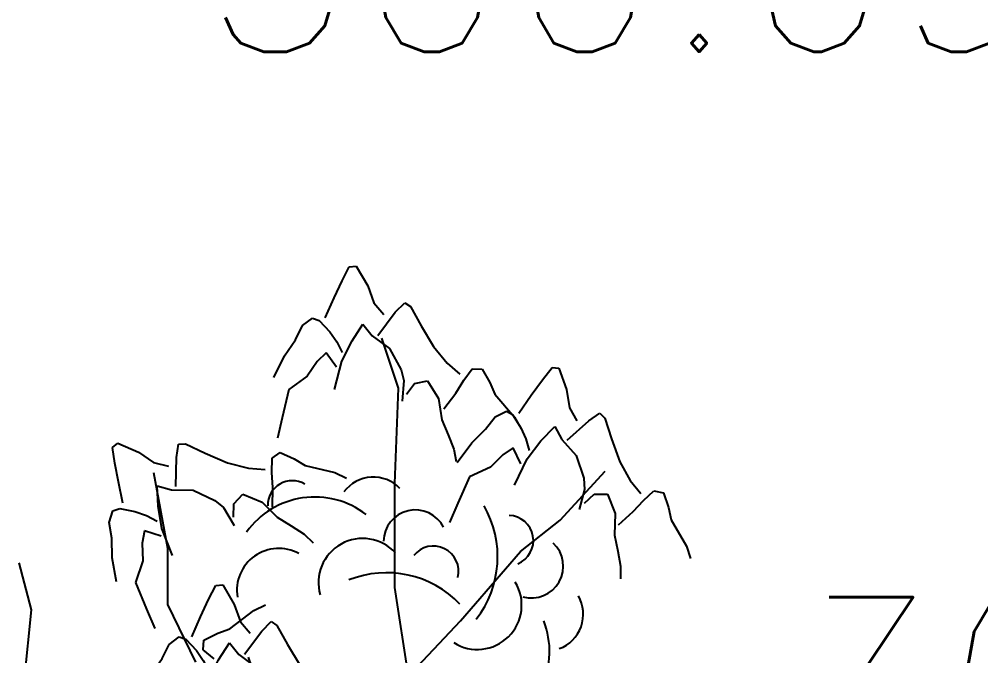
# Model space of a CAD drawing. Header units: millimetres. Extents: x 524954 to 526204, y 9523489 to 9524010.
# Drawn here: x 525991.88 to 525997.22, y 9523791.51 to 9523795.05 of the extents above; entities that cross this region are included whole.
import ezdxf
from ezdxf.enums import TextEntityAlignment as Align

# ---------------------------------------------------------------- set-up
doc = ezdxf.new("R2010")
doc.units = ezdxf.units.MM
doc.header["$PDMODE"] = 32
doc.header["$PDSIZE"] = 0.5
doc.linetypes.add('ACAD_ISO12W100', pattern=[21, 12, -3, 0, -3, 0, -3])
for name, color, linetype in [('Arbre', 34, 'ACAD_ISO12W100'), ('TopoAlt', 3, 'Continuous'), ('TOPOJIS', 7, 'Continuous')]:
    doc.layers.add(name, color=color, linetype=linetype)
doc.styles.add('Simplex 1.0', font='Simplex.shx', dxfattribs={"width": 0.99, "height": 1})

# ---------------------------------------------------------------- blocks, each defined once
blk = doc.blocks.new('TCPOINT M')
at = {"color": 0}
blk.add_point((0, 0), dxfattribs=at)
at = {"layer": 'TopoAlt', "style": 'Simplex 1.0', "width": 0.99}
blk.add_attdef('ALT', (0.15, 0.15), '', height=1, dxfattribs=at)
blk = doc.blocks.new('v088')
at = {"color": 3, "linetype": 'Continuous'}
for p, q in [((-0.0239, 12.3184), (0.0161, 12.3965)), ((0.0161, 12.3965), (0.0546, 12.3999)), ((0.0546, 12.3999), (0.1184, 12.2906)), ((-0.0686, 12.2238), (-0.0239, 12.3184)), ((0.1184, 12.2906), (0.1522, 12.1952)), ((-0.1179, 12.1126), (-0.0686, 12.2238)), ((0.1522, 12.1952), (0.2074, 12.1313)), ((0.2717, 12.1435), (0.3242, 12.1966)), ((0.3242, 12.1966), (0.3557, 12.1751)), ((0.1746, 12.0155), (0.2717, 12.1435)), ((0.3557, 12.1751), (0.415, 12.0689)), ((-0.2428, 12.0693), (-0.1881, 12.111)), ((-0.1881, 12.111), (-0.1505, 12.0986)), ((-0.1505, 12.0986), (-0.0915, 12.0354)), ((0.0317, 11.9844), (0.0922, 12.0781)), ((0.0922, 12.0781), (0.1437, 12.0135)), ((-0.2828, 11.9912), (-0.2428, 12.0693)), ((-0.0915, 12.0354), (-0.0536, 11.98)), ((0.415, 12.0689), (0.4841, 11.9528)), ((-0.344, 11.9013), (-0.2828, 11.9912)), ((-0.0536, 11.98), (-0.0225, 11.9193)), ((-0.0252, 11.8718), (0.0317, 11.9844)), ((0.1437, 12.0135), (0.2395, 11.9416)), ((-0.1123, 11.9179), (-0.1618, 11.8694)), ((-0.0542, 11.8389), (-0.1123, 11.9179)), ((0.2395, 11.9416), (0.3048, 11.8248)), ((0.4841, 11.9528), (0.5601, 11.8616)), ((-0.4033, 11.7804), (-0.344, 11.9013)), ((-0.1618, 11.8694), (-0.2169, 11.7884)), ((-0.066, 11.7153), (-0.0252, 11.8718)), ((0.5601, 11.8616), (0.6304, 11.8005)), ((0.3048, 11.8248), (0.32, 11.7651)), ((0.6527, 11.7656), (0.6994, 11.8293)), ((0.6994, 11.8293), (0.7544, 11.828)), ((0.7544, 11.828), (0.796, 11.7537)), ((1.0886, 11.7676), (1.1424, 11.8368)), ((1.1424, 11.8368), (1.1809, 11.833)), ((1.1809, 11.833), (1.2232, 11.7138)), ((-0.2169, 11.7884), (-0.3202, 11.714)), ((0.32, 11.7651), (0.3106, 11.6498)), ((0.378, 11.7487), (0.4498, 11.7623)), ((0.4498, 11.7623), (0.5114, 11.6644)), ((0.6075, 11.6944), (0.6527, 11.7656)), ((0.796, 11.7537), (0.824, 11.6885)), ((1.027, 11.683), (1.0886, 11.7676)), ((-0.3202, 11.714), (-0.3572, 11.5582)), ((0.3344, 11.6895), (0.378, 11.7487)), ((1.2232, 11.7138), (1.2386, 11.6137)), ((0.5114, 11.6644), (0.5299, 11.5465)), ((0.5418, 11.6075), (0.6075, 11.6944)), ((0.824, 11.6885), (0.9344, 11.5607)), ((0.9578, 11.583), (1.027, 11.683)), ((0.827, 11.5637), (0.8886, 11.5945)), ((0.8886, 11.5945), (0.9232, 11.5753)), ((1.2386, 11.6137), (1.2809, 11.5407)), ((-0.3572, 11.5582), (-0.3824, 11.4437)), ((0.5299, 11.5465), (0.5653, 11.4632)), ((0.7732, 11.4945), (0.827, 11.5637)), ((0.9232, 11.5753), (0.9693, 11.5022)), ((0.9344, 11.5607), (0.97, 11.497)), ((1.2271, 11.433), (1.3463, 11.5407)), ((1.3463, 11.5407), (1.4079, 11.583)), ((1.4079, 11.583), (1.4348, 11.556)), ((1.4348, 11.556), (1.4733, 11.4406)), ((0.6962, 11.4176), (0.7732, 11.4945)), ((0.9693, 11.5022), (0.9963, 11.4406)), ((1.0809, 11.4291), (1.1578, 11.5099)), ((1.1578, 11.5099), (1.1963, 11.4368)), ((0.5653, 11.4632), (0.5962, 11.3829)), ((0.9963, 11.4406), (1.0155, 11.3753)), ((1.004, 11.3291), (1.0809, 11.4291)), ((1.1963, 11.4368), (1.2771, 11.3483)), ((1.4733, 11.4406), (1.5194, 11.3137)), ((-1.2987, 11.3921), (-1.2695, 11.4174)), ((-1.2853, 11.3054), (-1.2987, 11.3921)), ((-1.2695, 11.4174), (-1.1537, 11.3664)), ((-0.9434, 11.3371), (-0.9319, 11.4109)), ((-0.9319, 11.4109), (-0.8938, 11.412)), ((-0.8938, 11.412), (-0.7835, 11.3608)), ((0.5962, 11.3829), (0.6091, 11.3149)), ((0.6155, 11.3099), (0.6962, 11.4176)), ((0.927, 11.3906), (0.8693, 11.3522)), ((0.9693, 11.3022), (0.927, 11.3906)), ((-1.1537, 11.3664), (-1.0704, 11.3089)), ((-0.9469, 11.1764), (-0.9434, 11.3371)), ((-0.7835, 11.3608), (-0.6595, 11.3072)), ((-0.4131, 11.2545), (-0.4126, 11.3334)), ((-0.4126, 11.3334), (-0.3673, 11.3647)), ((-0.3673, 11.3647), (-0.2901, 11.3288)), ((-0.2901, 11.3288), (-0.2291, 11.2925)), ((0.8693, 11.3522), (0.8001, 11.2829)), ((0.9347, 11.1829), (1.004, 11.3291)), ((1.2771, 11.3483), (1.3194, 11.2214)), ((-1.266, 11.2026), (-1.2853, 11.3054)), ((-1.0704, 11.3089), (-0.9882, 11.2895)), ((-0.6595, 11.3072), (-0.5444, 11.2779)), ((-0.5444, 11.2779), (-0.4516, 11.2697)), ((-0.2291, 11.2925), (-0.0648, 11.2537)), ((0.8001, 11.2829), (0.6847, 11.2291)), ((1.5194, 11.3137), (1.5771, 11.2099)), ((-0.4079, 11.1703), (-0.4131, 11.2545)), ((-0.0648, 11.2537), (0.0014, 11.223)), ((0.6847, 11.2291), (0.6193, 11.0829)), ((1.3194, 11.2214), (1.3232, 11.1598)), ((-1.2408, 11.0836), (-1.266, 11.2026)), ((-1.0503, 11.1789), (-0.9708, 11.1567)), ((-1.0444, 11.0675), (-1.0503, 11.1789)), ((-0.4102, 11.0614), (-0.4079, 11.1703)), ((1.5771, 11.2099), (1.6348, 11.1368)), ((-0.9708, 11.1567), (-0.851, 11.1547)), ((-0.851, 11.1547), (-0.7296, 11.0984)), ((-0.6257, 11.0796), (-0.5755, 11.1328)), ((-0.5755, 11.1328), (-0.4682, 11.0896)), ((1.3232, 11.1598), (1.2925, 11.0483)), ((1.3232, 11.0829), (1.3771, 11.1329)), ((1.3771, 11.1329), (1.4502, 11.1329)), ((1.4502, 11.1329), (1.4925, 11.0252)), ((1.6502, 11.0983), (1.7079, 11.1522)), ((1.7079, 11.1522), (1.7617, 11.1406)), ((1.7617, 11.1406), (1.7887, 11.0598)), ((-1.0245, 10.9429), (-1.0444, 11.0675)), ((-0.7296, 11.0984), (-0.6822, 11.0589)), ((-0.6822, 11.0589), (-0.6222, 10.96)), ((-0.6263, 11.0061), (-0.6257, 11.0796)), ((-0.4682, 11.0896), (-0.3841, 11.005)), ((0.6193, 11.0829), (0.5731, 10.9752)), ((1.5925, 11.0368), (1.6502, 11.0983)), ((1.7887, 11.0598), (1.8041, 10.9906)), ((-1.3166, 10.9752), (-1.2967, 11.0411)), ((-1.2967, 11.0411), (-1.2589, 11.0531)), ((-1.2589, 11.0531), (-1.1741, 11.0365)), ((-1.1741, 11.0365), (-1.1109, 11.0139)), ((-1.1109, 11.0139), (-1.0501, 10.983)), ((-0.3841, 11.005), (-0.3065, 10.9583)), ((1.4925, 11.0252), (1.4886, 10.906)), ((1.5117, 10.9637), (1.5925, 11.0368)), ((-1.3032, 10.8885), (-1.3166, 10.9752)), ((-0.3065, 10.9583), (-0.2344, 10.9114)), ((1.8041, 10.9906), (1.8887, 10.8444)), ((-1.122, 10.9292), (-1.1336, 10.8608)), ((-1.0286, 10.8992), (-1.122, 10.9292)), ((-0.9657, 10.7922), (-1.0245, 10.9429)), ((-0.2344, 10.9114), (-0.1841, 10.8638)), ((1.4886, 10.906), (1.5079, 10.8175)), ((-1.3, 10.7798), (-1.3032, 10.8885)), ((-1.1336, 10.8608), (-1.1308, 10.7629)), ((1.8887, 10.8444), (1.9118, 10.7752)), ((1.5079, 10.8175), (1.5233, 10.7329)), ((-1.2771, 10.6471), (-1.3, 10.7798)), ((-1.1308, 10.7629), (-1.1708, 10.642)), ((1.5233, 10.7329), (1.5233, 10.6636)), ((-1.1708, 10.642), (-1.1094, 10.4942)), ((-1.1094, 10.4942), (-1.0628, 10.3867)), ((-0.648, 10.3846), (-0.514, 10.4875)), ((-0.514, 10.4875), (-0.4484, 10.5194)), ((-0.7146, 10.3603), (-0.648, 10.3846)), ((-0.7957, 10.2682), (-0.7912, 10.3231)), ((-0.7912, 10.3231), (-0.7146, 10.3603)), ((-0.7348, 10.218), (-0.7957, 10.2682))]:
    blk.add_line(p, q, dxfattribs=at)
at = {"linetype": 'Continuous'}
for p, q in [((0.2897, 11.7219), (0.1969, 11.9998)), ((0.2697, 11.1929), (0.2897, 11.7219)), ((-0.9914, 10.8307), (-1.0686, 11.252)), ((1.1882, 10.9882), (1.4374, 11.2608)), ((0.2693, 10.6145), (0.2697, 11.1929)), ((0.9679, 10.8157), (1.1882, 10.9882)), ((-0.9911, 10.5198), (-0.9914, 10.8307)), ((0.6339, 10.4293), (0.9679, 10.8157)), ((-1.7492, 10.4915), (-1.8168, 10.7513)), ((0.3448, 10.1217), (0.2693, 10.6145)), ((-1.8059, 9.9306), (-1.7492, 10.4915)), ((-0.8352, 10.1996), (-0.9911, 10.5198)), ((0.3358, 10.1122), (0.6339, 10.4293))]:
    blk.add_line(p, q, dxfattribs=at)
at = {"color": 3, "linetype": 'Continuous'}
for centre, major_axis, start_param, end_param in [((0.1501, 11.0237), (0.1445, 0.1445), 6.263619, 7.998733), ((-0.3005, 11.0717), (0.0964, 0.0964), 0.254619, 2.377018), ((-0.1756, 10.6509), (0.3298, 0.3298), 0.12682, 1.733702), ((0.3829, 10.8698), (-0.1246, 0.1246), 4.396235, 7.060094), ((0.2754, 10.7857), (0.3995, 0.3995), 4.836335, 6.022049), ((0.8987, 10.8757), (0.099, 0.099), 4.31771, 7.031286), ((0.0911, 10.6412), (0.1741, 0.1741), 6.236163, 8.918901), ((-0.3757, 10.5998), (0.1641, 0.1641), 0.282297, 2.520721), ((0.4834, 10.7051), (-0.099, 0.099), 3.680741, 6.394318), ((1.0287, 10.7332), (-0.1246, 0.1246), 2.081137, 4.744996), ((0.2226, 10.1318), (-0.3995, 0.3995), 4.689978, 5.875693), ((0.7276, 10.5169), (-0.1741, 0.1741), 1.793126, 4.475865), ((1.1114, 10.4666), (-0.1445, 0.1445), 2.713295, 4.448408), ((0.6623, 10.2582), (-0.3298, 0.3298), 2.69514, 4.302022)]:
    blk.add_ellipse(centre, major_axis=major_axis, ratio=1, start_param=start_param, end_param=end_param, dxfattribs=at)

msp = doc.modelspace()

# ---------------------------------------------------------------- block references
at = {"layer": 'Arbre'}
for p in [(525993.7, 9523781.278), (525992.959, 9523779.507)]:
    msp.add_blockref('v088', p, dxfattribs=at)
at = {"layer": 'TOPOJIS'}
ref = msp.add_blockref('TCPOINT M', (525997.6185, 9523794.819, 300.69), dxfattribs=at)
ref.add_attrib('ALT', '300.69', dxfattribs={"layer": 'TopoAlt', "height": 1, "style": 'Simplex 1.0', "width": 0.99}).set_placement((525997.5685, 9523794.869, 300.69), align=Align.RIGHT)
ref = msp.add_blockref('TCPOINT M', (525996.119, 9523790.7889, 300.19), dxfattribs=at)
ref.add_attrib('ALT', '300.19', (525996.169, 9523790.8389, 300.19), dxfattribs={"layer": 'TopoAlt', "height": 1, "style": 'Simplex 1.0', "width": 0.99})

doc.saveas('drawing.dxf')
